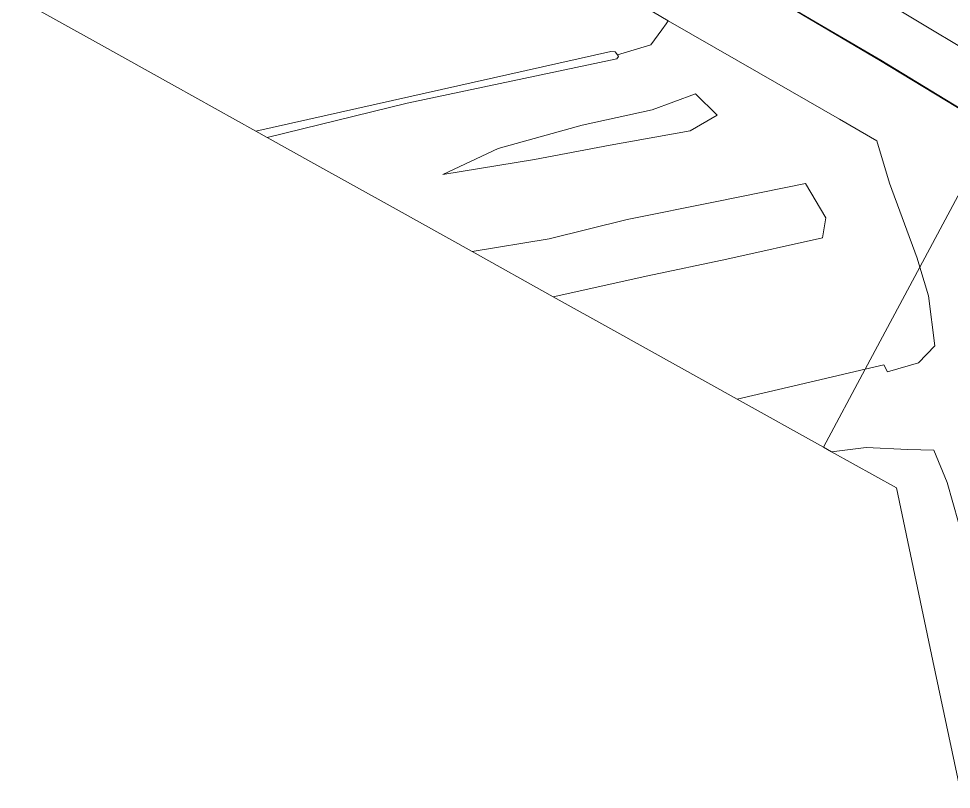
# Model space of a CAD drawing. Header units: metres. Extents: x 112942 to 118371, y 496117 to 499046.
# Drawn here: x 113989.4 to 114179.6, y 498011.7 to 498168.8 of the extents above; entities that cross this region are included whole.
import ezdxf

# ---------------------------------------------------------------- set-up
doc = ezdxf.new("R2010")
doc.units = ezdxf.units.M
doc.layers.add('B-WE-OG-TOPOKAART-G', color=253, linetype='Continuous', lineweight=18)

msp = doc.modelspace()

# ---------------------------------------------------------------- linework, layer by layer
at = {"layer": 'B-WE-OG-TOPOKAART-G'}
for points in [[(114199.687, 498167.756, 6.379), (114193.348, 498155.905, 0.139), (114192.176, 498156.614, 0.137), (114163.807, 498173.646, 0.277), (114139.701, 498187.245, 0.25), (114113.947, 498201.727, 0.17), (114094.501, 498213.073, 0.193), (114075.619, 498223.612, 0.147), (114052.497, 498236.385, 0.07), (114032.793, 498246.739, 0.063), (114013.597, 498257.343, 0.16), (113994.261, 498267.368, 0.141), (114000.294, 498279.082, 6.4), (114015.521, 498271.12, 6.43), (114042.013, 498257.175, 6.397), (114068.302, 498243.076, 6.387), (114096.917, 498226.869, 6.293), (114127.107, 498209.785, 6.43), (114151.767, 498195.86, 6.297), (114175.482, 498181.656, 6.3), (114197.127, 498169.25, 6.387), (114199.687, 498167.756, 6.379)], [(114193.348, 498155.905, 0.139), (114188.23, 498146.325, -0.776), (114187.253, 498146.928, -0.773), (114165.189, 498160.328, -0.773), (114146.598, 498171.24, -0.753), (114119.12, 498186.707, -0.717), (114094.745, 498200.796, -0.707), (114073.361, 498212.608, -0.72), (114052.608, 498223.938, -0.737), (114028.157, 498237.41, -0.717), (114008.962, 498247.647, -0.737), (113989.489, 498258.1, -0.672), (113994.261, 498267.368, 0.141), (114013.597, 498257.343, 0.16), (114032.793, 498246.739, 0.063), (114052.497, 498236.385, 0.07), (114075.619, 498223.612, 0.147), (114094.501, 498213.073, 0.193), (114113.947, 498201.727, 0.17), (114139.701, 498187.245, 0.25), (114163.807, 498173.646, 0.277), (114192.176, 498156.614, 0.137), (114193.348, 498155.905, 0.139)], [(114188.23, 498146.325, -0.776), (114188.177, 498146.24, -1.105), (114187.201, 498146.843, -1.116), (114165.138, 498160.242, -1.116), (114146.548, 498171.153, -1.116), (114119.07, 498186.62, -1.116), (114094.696, 498200.709, -1.116), (114073.313, 498212.52, -1.116), (114052.56, 498223.85, -1.116), (114028.109, 498237.322, -1.116), (114008.915, 498247.559, -1.116), (113989.442, 498258.012, -1.116), (113989.489, 498258.1, -0.672), (114008.962, 498247.647, -0.737), (114028.157, 498237.41, -0.717), (114052.608, 498223.938, -0.737), (114073.361, 498212.608, -0.72), (114094.745, 498200.796, -0.707), (114119.12, 498186.707, -0.717), (114146.598, 498171.24, -0.753), (114165.189, 498160.328, -0.773), (114187.253, 498146.928, -0.773), (114188.23, 498146.325, -0.776)], [(114104.583, 498178.63, -0.817), (114121.823, 498168.39, -0.819), (114121.416, 498167.738, -0.905), (114120.545, 498166.55, -0.94), (114118.304, 498163.496, -1.031), (114111.521, 498161.453, -1.607), (114111.055, 498162.035, -1.601), (114110.145, 498162.137, -1.577), (114037.776, 498145.885, -1.676), (114021.204, 498155.117, -1.437), (114005.741, 498163.732, -1.57), (113990.796, 498172.058, -1.553)], [(114188.177, 498146.24, -1.105), (114173.148, 498118.146, -0.955), (114172.61, 498119.952, -0.953), (114166.944, 498135.257, -0.917), (114164.362, 498143.909, -0.877), (114156.778, 498148.35, -0.807), (114140.345, 498157.759, -0.81), (114121.823, 498168.39, -0.819), (114104.583, 498178.63, -0.817)], [(114146.548, 498171.153, -1.116), (114165.138, 498160.242, -1.116), (114187.201, 498146.843, -1.116)], [(114140.345, 498157.759, -0.81), (114156.778, 498148.35, -0.807), (114164.362, 498143.909, -0.877), (114166.944, 498135.257, -0.917), (114172.61, 498119.952, -0.953), (114173.148, 498118.146, -0.955), (114162.03, 498097.361, -0.985), (114150.744, 498094.685, -0.97), (114135.926, 498091.203, -0.98), (114110.804, 498105.199, -1.347), (114098.394, 498112.113, -1.243), (114117.716, 498116.384, -1.32), (114133.835, 498119.78, -1.213), (114153.308, 498124.154, -1.213), (114153.992, 498128.176, -1.18), (114149.863, 498135.186, -1.193), (114131.782, 498131.506, -1.223), (114113.494, 498127.836, -1.277), (114097.613, 498123.89, -1.253), (114081.898, 498121.303, -1.213), (114066.403, 498129.935, -1.46), (114049.622, 498139.285, -1.373), (114040.101, 498144.59, -1.598), (114068.636, 498151.589, -1.598), (114111.372, 498160.599, -1.598), (114111.697, 498161.116, -1.598), (114111.521, 498161.453, -1.607), (114118.304, 498163.496, -1.031), (114120.545, 498166.55, -0.94), (114121.416, 498167.738, -0.905), (114121.823, 498168.39, -0.819), (114140.345, 498157.759, -0.81)], [(114040.101, 498144.59, -1.598), (114037.776, 498145.885, -1.676), (114110.145, 498162.137, -1.577), (114111.055, 498162.035, -1.601), (114111.521, 498161.453, -1.607), (114111.697, 498161.116, -1.598), (114111.372, 498160.599, -1.598), (114068.636, 498151.589, -1.598), (114040.101, 498144.59, -1.598)], [(114087.186, 498142.323, -1.33), (114075.923, 498137.069, -1.32), (114094.617, 498140.117, -1.27), (114110.003, 498143.007, -1.28), (114126.297, 498145.957, -1.253), (114131.83, 498149.109, -1.267), (114127.447, 498153.463, -1.263), (114118.561, 498150.255, -1.277), (114104.329, 498147.093, -1.24), (114087.186, 498142.323, -1.33)], [(114075.923, 498137.069, -1.32), (114087.186, 498142.323, -1.33), (114104.329, 498147.093, -1.24), (114118.561, 498150.255, -1.277), (114127.447, 498153.463, -1.263), (114131.83, 498149.109, -1.267), (114126.297, 498145.957, -1.253), (114110.003, 498143.007, -1.28), (114094.617, 498140.117, -1.27), (114075.923, 498137.069, -1.32)], [(114181.023, 498066.084, -1.073), (114178.744, 498074.257, -1.08), (114175.984, 498080.831, -1.033), (114170.728, 498080.962, -1.033), (114162.228, 498081.364, -0.937), (114155.132, 498080.503, -1.117), (114153.498, 498081.413, -1.105), (114162.03, 498097.361, -0.985), (114165.788, 498098.252, -0.99), (114166.568, 498096.799, -0.99), (114172.866, 498098.657, -0.96), (114176.185, 498102.099, -0.957), (114174.892, 498112.292, -0.963), (114173.148, 498118.146, -0.955), (114188.177, 498146.24, -1.105)], [(114098.394, 498112.113, -1.243), (114081.898, 498121.303, -1.213), (114097.613, 498123.89, -1.253), (114113.494, 498127.836, -1.277), (114131.782, 498131.506, -1.223), (114149.863, 498135.186, -1.193), (114153.992, 498128.176, -1.18), (114153.308, 498124.154, -1.213), (114133.835, 498119.78, -1.213), (114117.716, 498116.384, -1.32), (114098.394, 498112.113, -1.243)], [(114173.148, 498118.146, -0.955), (114174.892, 498112.292, -0.963), (114176.185, 498102.099, -0.957), (114172.866, 498098.657, -0.96), (114166.568, 498096.799, -0.99), (114165.788, 498098.252, -0.99), (114162.03, 498097.361, -0.985), (114173.148, 498118.146, -0.955)], [(114162.03, 498097.361, -0.985), (114153.498, 498081.413, -1.105), (114135.926, 498091.203, -0.98), (114150.744, 498094.685, -0.97), (114162.03, 498097.361, -0.985)], [(114181.363, 498011.655, -0.977), (114175.823, 498037.861, -1.25), (114175.271, 498040.475, -0.82), (114168.361, 498073.164, -0.997), (114155.132, 498080.503, -1.117), (114162.228, 498081.364, -0.937), (114170.728, 498080.962, -1.033), (114175.984, 498080.831, -1.033), (114178.744, 498074.257, -1.08), (114181.023, 498066.084, -1.073), (114184.12, 498049.401, -1.037), (114186.559, 498036.409, -1.017), (114187.465, 498029.205, -1.01), (114190.183, 498022.506, -0.973), (114191.168, 498018.245, -0.983), (114190.344, 498015.42, -1.007), (114187.183, 498013.563, -0.977), (114181.363, 498011.655, -0.977)]]:
    msp.add_polyline3d(points, dxfattribs=at)

doc.saveas('drawing.dxf')
